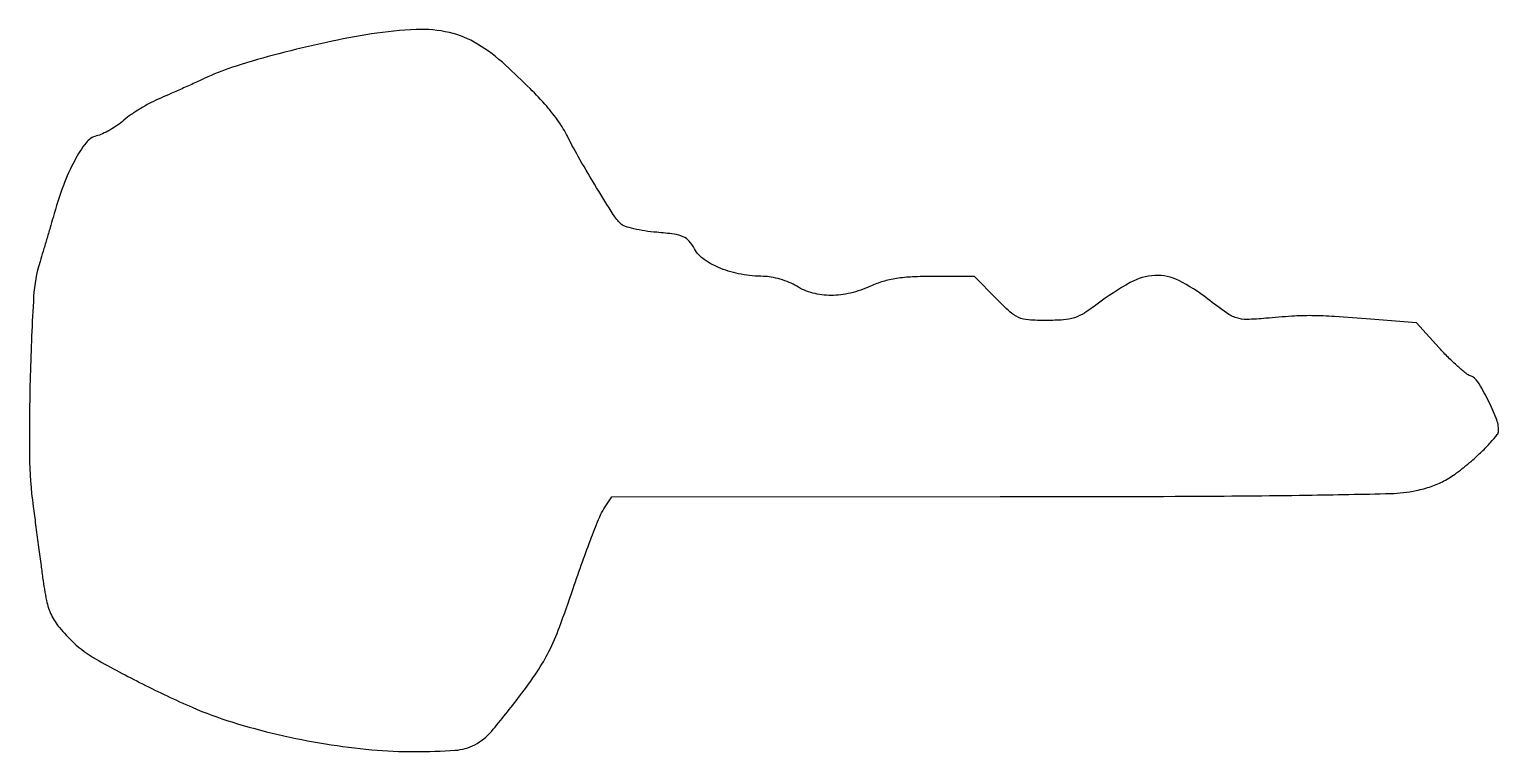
# Model space of a CAD drawing. Extents: x 0 to 300, y 0 to 147.
import ezdxf

# ---------------------------------------------------------------- set-up
doc = ezdxf.new("R2010")
doc.units = 0

msp = doc.modelspace()

# ---------------------------------------------------------------- linework, layer by layer
msp.add_lwpolyline([(70, 146.480944, 0.013741), (60.826015, 144.767584, 0.011225), (51.11481, 142.446951, 0.011193), (42.369347, 139.937838, 0.033953), (36.601039, 137.702749, -0.002511), (34.32119, 136.650192, -0.001637), (31.679229, 135.456944, -0.001646), (29.094678, 134.309995, -0.003141), (27.009104, 133.408278, 0.020598), (25.069829, 132.488203, 0.014252), (22.953484, 131.296934, 0.014397), (20.982209, 130.033462, 0.028442), (19.509104, 128.900432, -0.026415), (18.166017, 127.858721, -0.021119), (16.618489, 126.878463, -0.021594), (15.105553, 126.092293, -0.04945), (13.894263, 125.667588, 0.171332), (11.763503, 124.278335, 0.041307), (9.451234, 120.679436, 0.03425), (7.152497, 115.532461, 0.019108), (5.035794, 109, -0.002164), (4.449133, 106.955742, -0.001275), (3.731306, 104.517803, -0.001275), (3.001735, 102.085831, -0.002182), (2.378885, 100.060606, 0.061444), (1.074392, 92.891717, 0.007325), (0.385786, 76.742137, 0.009045), (0.22482, 60.441129, 0.03194), (0.978643, 50, -0.000458), (1.480642, 46.304467, -0.000341), (2.02817, 42.224865, -0.000345), (2.539213, 38.377071, -0.000783), (2.918954, 35.467626, 0.01923), (3.697108, 30.842254, 0.059652), (4.703681, 27.847936, 0.065043), (6.337338, 25.317947, 0.02607), (9.167923, 22.312172, 0.062803), (13.83243, 18.854912, 0.01159), (23.296264, 13.816558, 0.013225), (33.425564, 9.052982, 0.028518), (41.5, 6.049476, 0.017467), (50.957835, 3.491239, 0.017169), (60.625314, 1.58279, 0.0177), (70.069026, 0.394478, 0.022448), (78.851001, 0, 0.016728), (87.081758, 0.27544, 0.105192), (91.102066, 1.416352, 0.095851), (94.478057, 4.131051, 0.012725), (100.242868, 11.30404, 0.015598), (103.81312, 16.301435, 0.032093), (106.22157, 20.459703, 0.026253), (108.355861, 25.392878, 0.007405), (111.159132, 33.291925, -0.004663), (113.063627, 38.753236, -0.005931), (114.927457, 43.754532, -0.004712), (116.576025, 47.905959, -0.048188), (117.435514, 49.541925), (119.046106, 52), (198.273053, 52.043635, 0.000784), (236.367246, 52.12438, 0.002758), (260.882574, 52.350019, 0.002359), (277.966412, 52.682104, 0.046218), (283.190809, 53.293635, 0.028962), (286.26419, 54.13364, 0.041578), (288.854112, 55.252585, 0.037341), (291.417715, 56.879805, 0.018204), (294.440809, 59.30763, 0.013004), (296.570243, 61.248226, 0.01804), (298.366988, 63.102361, 0.014686), (299.730946, 64.707864, 0.170336), (300, 65.474724, 0.093897), (299.51468, 68.036261, 0.024393), (297.784139, 71.877669, 0.020931), (295.739721, 75.499379, 0.168498), (294.276432, 76.685544, -0.083143), (293.324126, 77.222264, -0.012802), (291.664492, 78.63363, -0.013991), (289.778623, 80.420013, -0.011744), (287.879287, 82.414303), (283.258573, 87.5), (273.879287, 88.266415, 0.0038), (266.512673, 88.812036, 0.014506), (261.910015, 88.983896, 0.017955), (257.809555, 88.870721, 0.008335), (252.5, 88.444141, -0.017478), (248.644372, 88.205217, -0.087961), (246.51667, 88.523597, -0.074141), (244.464079, 89.571449, -0.010349), (240.62968, 92.430638, 0.048974), (234.730951, 96.158085, 0.129209), (229.880835, 97.185191, 0.115725), (224.818497, 95.736442, 0.035281), (218.106198, 91.341734, -0.02246), (215.479997, 89.524502, -0.062026), (213.445291, 88.575274, -0.05917), (211.18548, 88.130323, -0.019055), (207.767001, 88, -0.017302), (204.059258, 88.12834, -0.085716), (202.039271, 88.623125, -0.082129), (200.261759, 89.775336, -0.015162), (197.448108, 92.5), (193.074609, 97), (184.646508, 97, 0.012313), (180.396335, 96.895319, 0.026061), (177.119348, 96.56202, 0.032238), (174.388992, 95.957405, 0.035915), (171.859204, 95.021962, -0.04637), (167.740814, 93.596087, -0.059803), (163.770264, 93.112616, -0.065056), (160.07697, 93.5888, -0.072469), (156.77417, 94.996262, 0.038859), (155.26531, 95.762412, 0.025761), (153.433662, 96.411679, 0.025949), (151.577577, 96.860502, 0.045022), (150, 97.011443, -0.043659), (145.464282, 97.432963, -0.049743), (141.273362, 98.635052, -0.055968), (137.924813, 100.423516, -0.116475), (135.948399, 102.603247, 0.052836), (134.826225, 104.208194, 0.110641), (133.605898, 105.106677, 0.070728), (131.772538, 105.620091, 0.012594), (128.223473, 106, -0.016795), (125.788514, 106.281358, -0.020529), (123.537505, 106.71352, -0.019493), (121.703381, 107.220557, -0.119825), (120.872346, 107.726876, -0.055128), (119.338913, 109.642899, -0.004518), (115.952007, 115.096386, -0.006698), (112.545519, 120.866277, -0.012867), (109.997435, 125.595555, 0.03531), (108.174636, 128.642976, 0.026569), (105.77104, 131.722322, 0.019481), (102.383479, 135.323415, 0.007353), (97.381957, 140.098874, 0.050672), (91.637674, 144.432418, 0.079183), (85.913613, 146.765431, 0.06808), (79.135562, 147.397872, 0.028569)], format="xyb", close=True)

doc.saveas('drawing.dxf')
